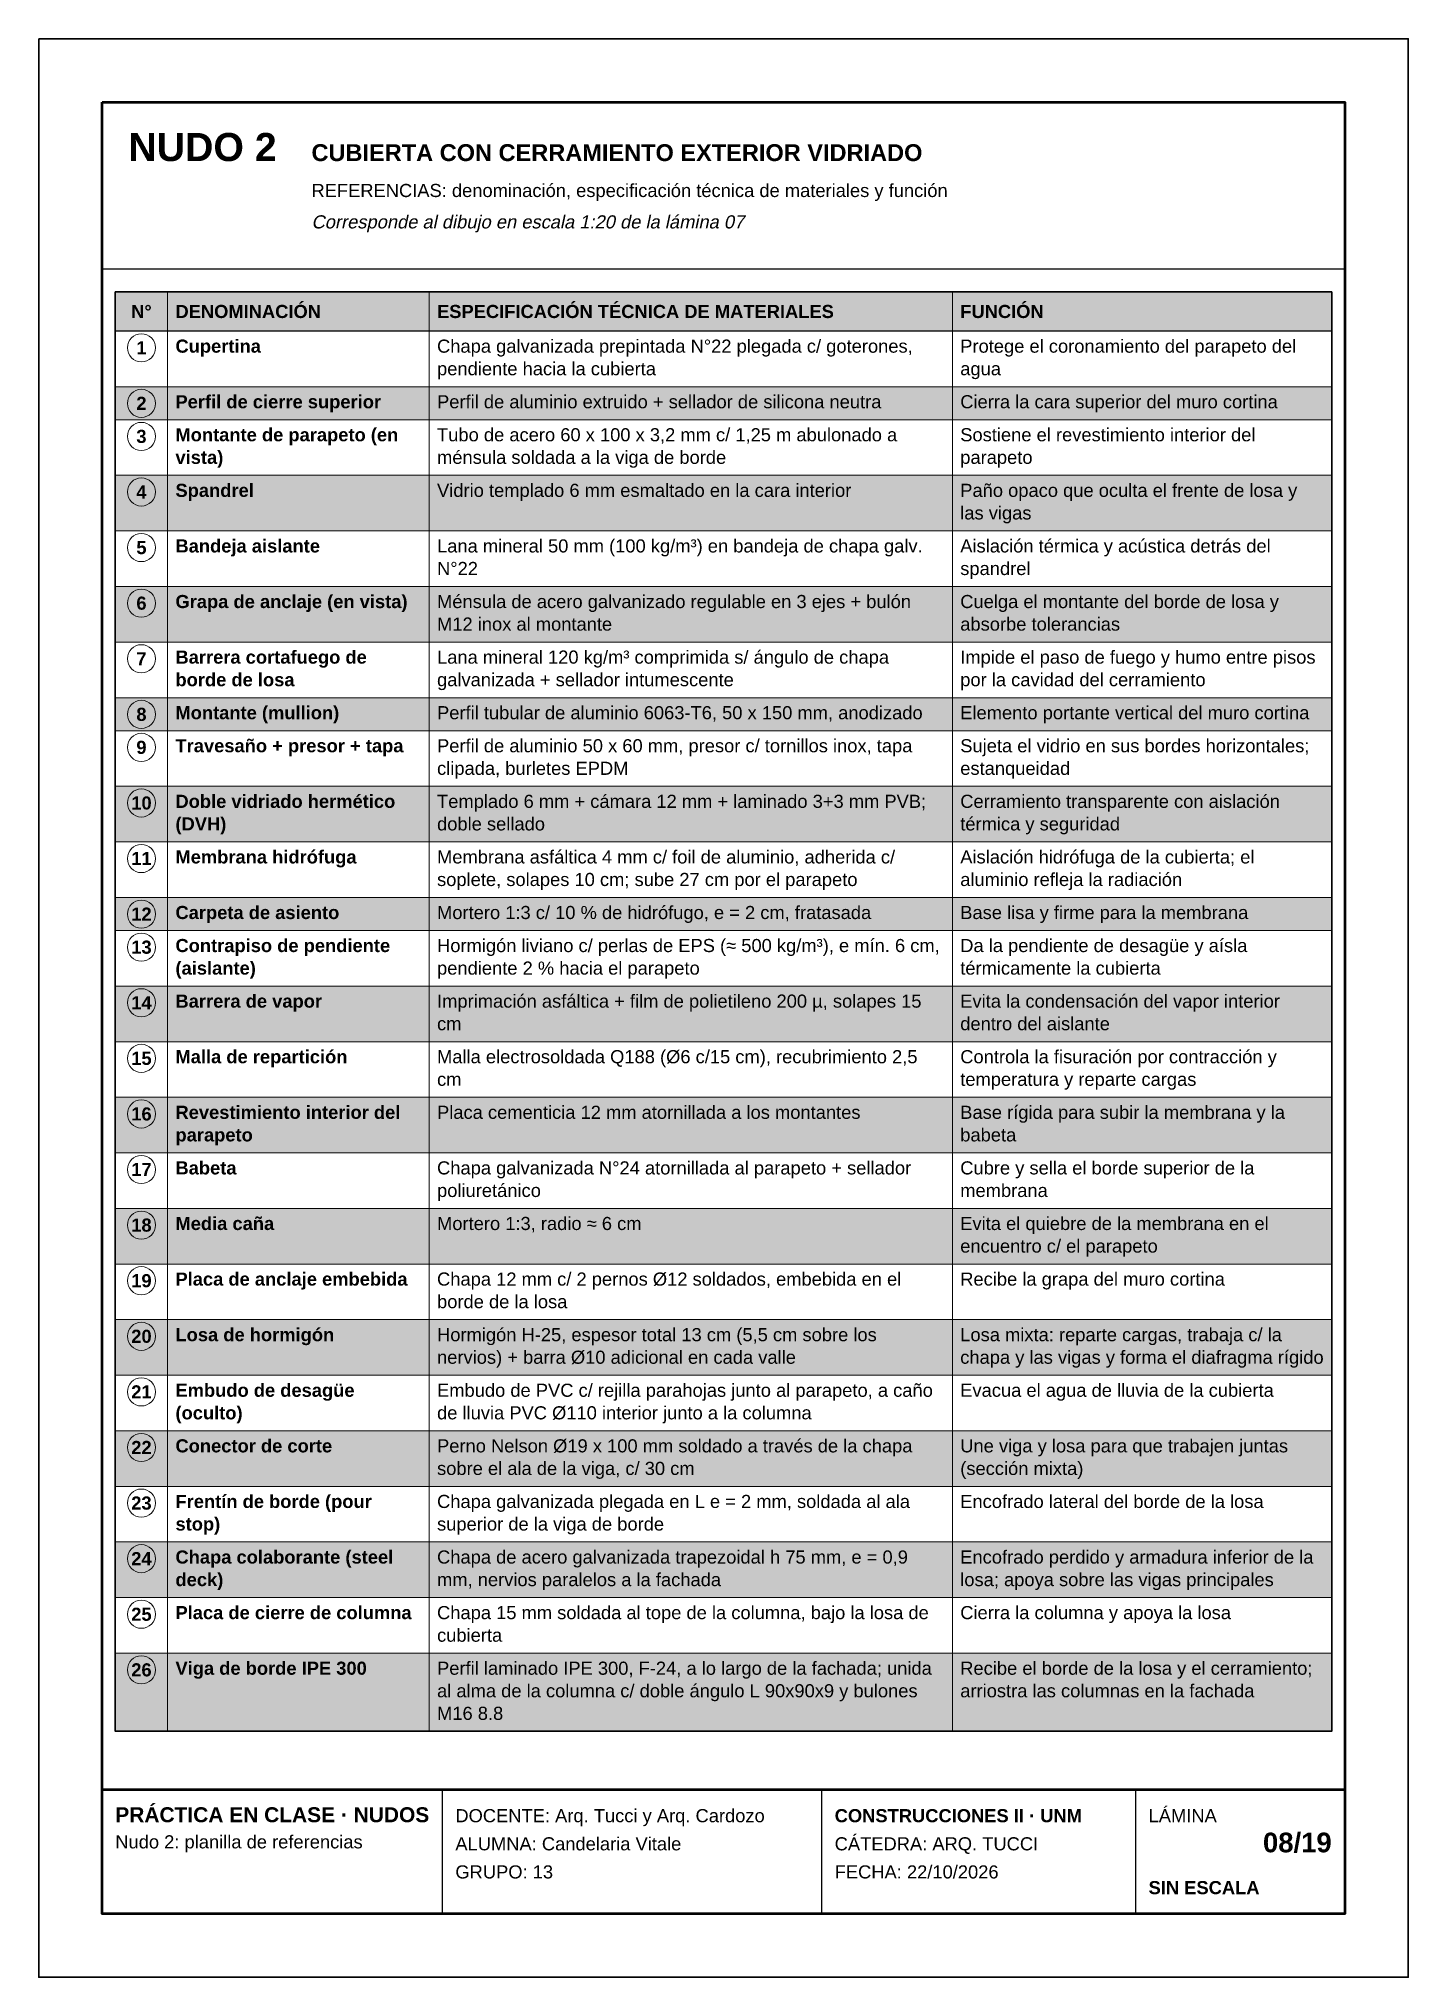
# Model space of a CAD drawing. Header units: millimetres. Extents: x 6 to 4194, y 6 to 5934.
import ezdxf
from ezdxf.enums import TextEntityAlignment as Align

# ---------------------------------------------------------------- set-up
doc = ezdxf.new("R2010")
doc.units = ezdxf.units.MM
doc.header["$LTSCALE"] = 20
for name, color, linetype in [('X-MARCO', 7, 'Continuous'), ('X-ROTULO', 7, 'Continuous'), ('X-TABLA', 7, 'Continuous'), ('X-TEXTOS', 7, 'Continuous')]:
    doc.layers.add(name, color=color, linetype=linetype)
doc.styles.add('ARIAL', font='arial.ttf')
doc.styles.add('ARIAL-B', font='arialbd.ttf')

msp = doc.modelspace()

# ---------------------------------------------------------------- hatches: boundary and pattern name
at = {"layer": 'X-TABLA', "true_color": 0xd9d9d9}
h = msp.add_hatch(color=254, dxfattribs=at)
h.dxf.hatch_style = 1
h.paths.add_polyline_path([(240, 5160), (3960, 5160), (3960, 5040), (240, 5040)])
at = {"layer": 'X-TABLA', "true_color": 0xf2f2f2}
h = msp.add_hatch(color=7, dxfattribs=at)
h.dxf.hatch_style = 1
h.paths.add_polyline_path([(240, 4870), (3960, 4870), (3960, 4769), (240, 4769)])
h = msp.add_hatch(color=7, dxfattribs=at)
h.dxf.hatch_style = 1
h.paths.add_polyline_path([(240, 4599), (3960, 4599), (3960, 4429), (240, 4429)])
h = msp.add_hatch(color=7, dxfattribs=at)
h.dxf.hatch_style = 1
h.paths.add_polyline_path([(240, 4259), (3960, 4259), (3960, 4089), (240, 4089)])
h = msp.add_hatch(color=7, dxfattribs=at)
h.dxf.hatch_style = 1
h.paths.add_polyline_path([(240, 3919), (3960, 3919), (3960, 3818), (240, 3818)])
h = msp.add_hatch(color=7, dxfattribs=at)
h.dxf.hatch_style = 1
h.paths.add_polyline_path([(240, 3648), (3960, 3648), (3960, 3478), (240, 3478)])
h = msp.add_hatch(color=7, dxfattribs=at)
h.dxf.hatch_style = 1
h.paths.add_polyline_path([(240, 3308), (3960, 3308), (3960, 3207), (240, 3207)])
h = msp.add_hatch(color=7, dxfattribs=at)
h.dxf.hatch_style = 1
h.paths.add_polyline_path([(240, 3037), (3960, 3037), (3960, 2867), (240, 2867)])
h = msp.add_hatch(color=7, dxfattribs=at)
h.dxf.hatch_style = 1
h.paths.add_polyline_path([(240, 2697), (3960, 2697), (3960, 2527), (240, 2527)])
h = msp.add_hatch(color=7, dxfattribs=at)
h.dxf.hatch_style = 1
h.paths.add_polyline_path([(240, 2357), (3960, 2357), (3960, 2187), (240, 2187)])
h = msp.add_hatch(color=7, dxfattribs=at)
h.dxf.hatch_style = 1
h.paths.add_polyline_path([(240, 2017), (3960, 2017), (3960, 1847), (240, 1847)])
h = msp.add_hatch(color=7, dxfattribs=at)
h.dxf.hatch_style = 1
h.paths.add_polyline_path([(240, 1677), (3960, 1677), (3960, 1507), (240, 1507)])
h = msp.add_hatch(color=7, dxfattribs=at)
h.dxf.hatch_style = 1
h.paths.add_polyline_path([(240, 1337), (3960, 1337), (3960, 1167), (240, 1167)])
h = msp.add_hatch(color=7, dxfattribs=at)
h.dxf.hatch_style = 1
h.paths.add_polyline_path([(240, 997), (3960, 997), (3960, 758), (240, 758)])

# ---------------------------------------------------------------- linework, layer by layer
at = {"layer": 'X-MARCO', "lineweight": 30}
msp.add_lwpolyline([(6, 5934), (4194, 5934), (4194, 6), (6, 6)], close=True, dxfattribs=at)
at = {"layer": 'X-MARCO', "lineweight": 50}
msp.add_lwpolyline([(200, 5740), (4000, 5740), (4000, 200), (200, 200)], close=True, dxfattribs=at)
at = {"layer": 'X-ROTULO', "lineweight": 50}
msp.add_lwpolyline([(200, 580), (4000, 580), (4000, 200), (200, 200)], close=True, dxfattribs=at)
at = {"layer": 'X-ROTULO', "lineweight": 25}
for points in [[(1240, 580), (1240, 200)], [(2400, 580), (2400, 200)], [(3360, 580), (3360, 200)]]:
    msp.add_lwpolyline(points, dxfattribs=at)
at = {"layer": 'X-TABLA', "lineweight": 25}
msp.add_lwpolyline([(240, 5160), (3960, 5160), (3960, 5040), (240, 5040)], close=True, dxfattribs=at)
at = {"layer": 'X-TABLA', "lineweight": 30}
msp.add_lwpolyline([(240, 5160), (3960, 5160), (3960, 758), (240, 758)], close=True, dxfattribs=at)
at = {"layer": 'X-TABLA', "lineweight": 13}
for points in [[(400, 5160), (400, 758)], [(1200, 5160), (1200, 758)], [(2800, 5160), (2800, 758)], [(240, 4870), (3960, 4870)], [(240, 4769), (3960, 4769)], [(240, 4599), (3960, 4599)], [(240, 4429), (3960, 4429)], [(240, 4259), (3960, 4259)], [(240, 4089), (3960, 4089)], [(240, 3919), (3960, 3919)], [(240, 3818), (3960, 3818)], [(240, 3648), (3960, 3648)], [(240, 3478), (3960, 3478)], [(240, 3308), (3960, 3308)], [(240, 3207), (3960, 3207)], [(240, 3037), (3960, 3037)], [(240, 2867), (3960, 2867)], [(240, 2697), (3960, 2697)], [(240, 2527), (3960, 2527)], [(240, 2357), (3960, 2357)], [(240, 2187), (3960, 2187)], [(240, 2017), (3960, 2017)], [(240, 1847), (3960, 1847)], [(240, 1677), (3960, 1677)], [(240, 1507), (3960, 1507)], [(240, 1337), (3960, 1337)], [(240, 1167), (3960, 1167)], [(240, 997), (3960, 997)], [(240, 758), (3960, 758)]]:
    msp.add_lwpolyline(points, dxfattribs=at)
at = {"layer": 'X-TABLA', "lineweight": 18}
for centre in [(320, 4989), (320, 4819), (320, 4718), (320, 4548), (320, 4378), (320, 4208), (320, 4038), (320, 3868), (320, 3767), (320, 3597), (320, 3427), (320, 3257), (320, 3156), (320, 2986), (320, 2816), (320, 2646), (320, 2476), (320, 2306), (320, 2136), (320, 1966), (320, 1796), (320, 1626), (320, 1456), (320, 1286), (320, 1116), (320, 946)]:
    msp.add_circle(centre, 43, dxfattribs=at)
at = {"layer": 'X-TEXTOS', "lineweight": 25}
msp.add_lwpolyline([(200, 5230), (4000, 5230)], dxfattribs=at)

# ---------------------------------------------------------------- texts
at = {"layer": 'X-ROTULO'}
for s, height, style, p in [('PRÁCTICA EN CLASE · NUDOS', 45.824, 'ARIAL-B', (240, 480)), ('DOCENTE: Arq. Tucci y Arq. Cardozo', 40.096, 'ARIAL', (1280, 480)), ('CONSTRUCCIONES II · UNM', 40.096, 'ARIAL-B', (2440, 480)), ('LÁMINA', 40.1, 'ARIAL', (3400, 480)), ('Nudo 2: planilla de referencias', 40.096, 'ARIAL', (240, 400)), ('ALUMNA: Candelaria Vitale', 40.096, 'ARIAL', (1280, 394)), ('CÁTEDRA: ARQ. TUCCI', 40.096, 'ARIAL', (2440, 394)), ('GRUPO: 13', 40.1, 'ARIAL', (1280, 308)), ('FECHA: 22/10/2026', 40.096, 'ARIAL', (2440, 308)), ('SIN ESCALA', 40.1, 'ARIAL-B', (3400, 260))]:
    msp.add_text(s, height=height, dxfattribs=dict(at, style=style)).set_placement(p)
at = {"layer": 'X-ROTULO', "style": 'ARIAL-B'}
msp.add_text('08/19', height=60.14, dxfattribs=at).set_placement((3960, 388), align=Align.RIGHT)
at = {"layer": 'X-TABLA', "style": 'ARIAL-B'}
for s, p in [('N°', (320, 5080)), ('1', (320, 4969)), ('2', (320, 4799)), ('3', (320, 4698)), ('4', (320, 4528)), ('5', (320, 4358)), ('6', (320, 4188)), ('7', (320, 4018)), ('8', (320, 3848)), ('9', (320, 3747)), ('10', (320, 3577)), ('11', (320, 3407)), ('12', (320, 3237)), ('13', (320, 3136)), ('14', (320, 2966)), ('15', (320, 2796)), ('16', (320, 2626)), ('17', (320, 2456)), ('18', (320, 2286)), ('19', (320, 2116)), ('20', (320, 1946)), ('21', (320, 1776)), ('22', (320, 1606)), ('23', (320, 1436)), ('24', (320, 1266)), ('25', (320, 1096)), ('26', (320, 926))]:
    msp.add_text(s, height=40.1, dxfattribs=at).set_placement(p, align=Align.CENTER)
at = {"layer": 'X-TABLA'}
for s, height, style, p in [('DENOMINACIÓN', 40.096, 'ARIAL-B', (424, 5080)), ('ESPECIFICACIÓN TÉCNICA DE MATERIALES', 40.096, 'ARIAL-B', (1224, 5080)), ('FUNCIÓN', 40.1, 'ARIAL-B', (2824, 5080)), ('Cupertina', 40.1, 'ARIAL-B', (424, 4974)), ('Chapa galvanizada prepintada N°22 plegada c/ goterones,', 40.096, 'ARIAL', (1224, 4974)), ('Protege el coronamiento del parapeto del', 40.096, 'ARIAL', (2824, 4974)), ('pendiente hacia la cubierta', 40.096, 'ARIAL', (1224, 4905)), ('agua', 40.1, 'ARIAL', (2824, 4905)), ('Perfil de cierre superior', 40.096, 'ARIAL-B', (424, 4804)), ('Perfil de aluminio extruido + sellador de silicona neutra', 40.096, 'ARIAL', (1224, 4804)), ('Cierra la cara superior del muro cortina', 40.096, 'ARIAL', (2824, 4804)), ('Montante de parapeto (en', 40.096, 'ARIAL-B', (424, 4703)), ('Tubo de acero 60 x 100 x 3,2 mm c/ 1,25 m abulonado a', 40.096, 'ARIAL', (1224, 4703)), ('Sostiene el revestimiento interior del', 40.096, 'ARIAL', (2824, 4703)), ('vista)', 40.1, 'ARIAL-B', (424, 4634)), ('ménsula soldada a la viga de borde', 40.096, 'ARIAL', (1224, 4634)), ('parapeto', 40.1, 'ARIAL', (2824, 4634)), ('Spandrel', 40.1, 'ARIAL-B', (424, 4533)), ('Vidrio templado 6 mm esmaltado en la cara interior', 40.096, 'ARIAL', (1224, 4533)), ('Paño opaco que oculta el frente de losa y', 40.096, 'ARIAL', (2824, 4533)), ('las vigas', 40.1, 'ARIAL', (2824, 4464)), ('Bandeja aislante', 40.096, 'ARIAL-B', (424, 4363)), ('Lana mineral 50 mm (100 kg/m³) en bandeja de chapa galv.', 40.096, 'ARIAL', (1224, 4363)), ('Aislación térmica y acústica detrás del', 40.096, 'ARIAL', (2824, 4363)), ('N°22', 40.1, 'ARIAL', (1224, 4294)), ('spandrel', 40.1, 'ARIAL', (2824, 4294)), ('Grapa de anclaje (en vista)', 40.096, 'ARIAL-B', (424, 4193)), ('Ménsula de acero galvanizado regulable en 3 ejes + bulón', 40.096, 'ARIAL', (1224, 4193)), ('Cuelga el montante del borde de losa y', 40.096, 'ARIAL', (2824, 4193)), ('M12 inox al montante', 40.096, 'ARIAL', (1224, 4124)), ('absorbe tolerancias', 40.096, 'ARIAL', (2824, 4124)), ('Barrera cortafuego de', 40.096, 'ARIAL-B', (424, 4023)), ('Lana mineral 120 kg/m³ comprimida s/ ángulo de chapa', 40.096, 'ARIAL', (1224, 4023)), ('Impide el paso de fuego y humo entre pisos', 40.096, 'ARIAL', (2824, 4023)), ('borde de losa', 40.096, 'ARIAL-B', (424, 3954)), ('galvanizada + sellador intumescente', 40.096, 'ARIAL', (1224, 3954)), ('por la cavidad del cerramiento', 40.096, 'ARIAL', (2824, 3954)), ('Montante (mullion)', 40.096, 'ARIAL-B', (424, 3853)), ('Perfil tubular de aluminio 6063-T6, 50 x 150 mm, anodizado', 40.096, 'ARIAL', (1224, 3853)), ('Elemento portante vertical del muro cortina', 40.096, 'ARIAL', (2824, 3853)), ('Travesaño + presor + tapa', 40.096, 'ARIAL-B', (424, 3752)), ('Perfil de aluminio 50 x 60 mm, presor c/ tornillos inox, tapa', 40.096, 'ARIAL', (1224, 3752)), ('Sujeta el vidrio en sus bordes horizontales;', 40.096, 'ARIAL', (2824, 3752)), ('clipada, burletes EPDM', 40.096, 'ARIAL', (1224, 3683)), ('estanqueidad', 40.096, 'ARIAL', (2824, 3683)), ('Doble vidriado hermético', 40.096, 'ARIAL-B', (424, 3582)), ('Templado 6 mm + cámara 12 mm + laminado 3+3 mm PVB;', 40.096, 'ARIAL', (1224, 3582)), ('Cerramiento transparente con aislación', 40.096, 'ARIAL', (2824, 3582)), ('(DVH)', 40.1, 'ARIAL-B', (424, 3513)), ('doble sellado', 40.096, 'ARIAL', (1224, 3513)), ('térmica y seguridad', 40.096, 'ARIAL', (2824, 3513)), ('Membrana hidrófuga', 40.096, 'ARIAL-B', (424, 3412)), ('Membrana asfáltica 4 mm c/ foil de aluminio, adherida c/', 40.096, 'ARIAL', (1224, 3412)), ('Aislación hidrófuga de la cubierta; el', 40.096, 'ARIAL', (2824, 3412)), ('soplete, solapes 10 cm; sube 27 cm por el parapeto', 40.096, 'ARIAL', (1224, 3343)), ('aluminio refleja la radiación', 40.096, 'ARIAL', (2824, 3343)), ('Carpeta de asiento', 40.096, 'ARIAL-B', (424, 3242)), ('Mortero 1:3 c/ 10 % de hidrófugo, e = 2 cm, fratasada', 40.096, 'ARIAL', (1224, 3242)), ('Base lisa y firme para la membrana', 40.096, 'ARIAL', (2824, 3242)), ('Contrapiso de pendiente', 40.096, 'ARIAL-B', (424, 3141)), ('Hormigón liviano c/ perlas de EPS (≈ 500 kg/m³), e mín. 6 cm,', 40.096, 'ARIAL', (1224, 3141)), ('Da la pendiente de desagüe y aísla', 40.096, 'ARIAL', (2824, 3141)), ('(aislante)', 40.1, 'ARIAL-B', (424, 3072)), ('pendiente 2 % hacia el parapeto', 40.096, 'ARIAL', (1224, 3072)), ('térmicamente la cubierta', 40.096, 'ARIAL', (2824, 3072)), ('Barrera de vapor', 40.096, 'ARIAL-B', (424, 2971)), ('Imprimación asfáltica + film de polietileno 200 µ, solapes 15', 40.096, 'ARIAL', (1224, 2971)), ('Evita la condensación del vapor interior', 40.096, 'ARIAL', (2824, 2971)), ('cm', 40.1, 'ARIAL', (1224, 2902)), ('dentro del aislante', 40.096, 'ARIAL', (2824, 2902)), ('Malla de repartición', 40.096, 'ARIAL-B', (424, 2801)), ('Malla electrosoldada Q188 (Ø6 c/15 cm), recubrimiento 2,5', 40.096, 'ARIAL', (1224, 2801)), ('Controla la fisuración por contracción y', 40.096, 'ARIAL', (2824, 2801)), ('cm', 40.1, 'ARIAL', (1224, 2732)), ('temperatura y reparte cargas', 40.096, 'ARIAL', (2824, 2732)), ('Revestimiento interior del', 40.096, 'ARIAL-B', (424, 2631)), ('Placa cementicia 12 mm atornillada a los montantes', 40.096, 'ARIAL', (1224, 2631)), ('Base rígida para subir la membrana y la', 40.096, 'ARIAL', (2824, 2631)), ('parapeto', 40.1, 'ARIAL-B', (424, 2562)), ('babeta', 40.1, 'ARIAL', (2824, 2562)), ('Babeta', 40.1, 'ARIAL-B', (424, 2461)), ('Chapa galvanizada N°24 atornillada al parapeto + sellador', 40.096, 'ARIAL', (1224, 2461)), ('Cubre y sella el borde superior de la', 40.096, 'ARIAL', (2824, 2461)), ('poliuretánico', 40.096, 'ARIAL', (1224, 2392)), ('membrana', 40.1, 'ARIAL', (2824, 2392)), ('Media caña', 40.1, 'ARIAL-B', (424, 2291)), ('Mortero 1:3, radio ≈ 6 cm', 40.096, 'ARIAL', (1224, 2291)), ('Evita el quiebre de la membrana en el', 40.096, 'ARIAL', (2824, 2291)), ('encuentro c/ el parapeto', 40.096, 'ARIAL', (2824, 2222)), ('Placa de anclaje embebida', 40.096, 'ARIAL-B', (424, 2121)), ('Chapa 12 mm c/ 2 pernos Ø12 soldados, embebida en el', 40.096, 'ARIAL', (1224, 2121)), ('Recibe la grapa del muro cortina', 40.096, 'ARIAL', (2824, 2121)), ('borde de la losa', 40.096, 'ARIAL', (1224, 2052)), ('Losa de hormigón', 40.096, 'ARIAL-B', (424, 1951)), ('Hormigón H-25, espesor total 13 cm (5,5 cm sobre los', 40.096, 'ARIAL', (1224, 1951)), ('Losa mixta: reparte cargas, trabaja c/ la', 40.096, 'ARIAL', (2824, 1951)), ('nervios) + barra Ø10 adicional en cada valle', 40.096, 'ARIAL', (1224, 1882)), ('chapa y las vigas y forma el diafragma rígido', 40.096, 'ARIAL', (2824, 1882)), ('Embudo de desagüe', 40.096, 'ARIAL-B', (424, 1781)), ('Embudo de PVC c/ rejilla parahojas junto al parapeto, a caño', 40.096, 'ARIAL', (1224, 1781)), ('Evacua el agua de lluvia de la cubierta', 40.096, 'ARIAL', (2824, 1781)), ('(oculto)', 40.1, 'ARIAL-B', (424, 1712)), ('de lluvia PVC Ø110 interior junto a la columna', 40.096, 'ARIAL', (1224, 1712)), ('Conector de corte', 40.096, 'ARIAL-B', (424, 1611)), ('Perno Nelson Ø19 x 100 mm soldado a través de la chapa', 40.096, 'ARIAL', (1224, 1611)), ('Une viga y losa para que trabajen juntas', 40.096, 'ARIAL', (2824, 1611)), ('sobre el ala de la viga, c/ 30 cm', 40.096, 'ARIAL', (1224, 1542)), ('(sección mixta)', 40.096, 'ARIAL', (2824, 1542)), ('Frentín de borde (pour', 40.096, 'ARIAL-B', (424, 1441)), ('Chapa galvanizada plegada en L e = 2 mm, soldada al ala', 40.096, 'ARIAL', (1224, 1441)), ('Encofrado lateral del borde de la losa', 40.096, 'ARIAL', (2824, 1441)), ('stop)', 40.1, 'ARIAL-B', (424, 1372)), ('superior de la viga de borde', 40.096, 'ARIAL', (1224, 1372)), ('Chapa colaborante (steel', 40.096, 'ARIAL-B', (424, 1271)), ('Chapa de acero galvanizada trapezoidal h 75 mm, e = 0,9', 40.096, 'ARIAL', (1224, 1271)), ('Encofrado perdido y armadura inferior de la', 40.096, 'ARIAL', (2824, 1271)), ('deck)', 40.1, 'ARIAL-B', (424, 1202)), ('mm, nervios paralelos a la fachada', 40.096, 'ARIAL', (1224, 1202)), ('losa; apoya sobre las vigas principales', 40.096, 'ARIAL', (2824, 1202)), ('Placa de cierre de columna', 40.096, 'ARIAL-B', (424, 1101)), ('Chapa 15 mm soldada al tope de la columna, bajo la losa de', 40.096, 'ARIAL', (1224, 1101)), ('Cierra la columna y apoya la losa', 40.096, 'ARIAL', (2824, 1101)), ('cubierta', 40.1, 'ARIAL', (1224, 1032)), ('Viga de borde IPE 300', 40.096, 'ARIAL-B', (424, 931)), ('Perfil laminado IPE 300, F-24, a lo largo de la fachada; unida', 40.096, 'ARIAL', (1224, 931)), ('Recibe el borde de la losa y el cerramiento;', 40.096, 'ARIAL', (2824, 931)), ('al alma de la columna c/ doble ángulo L 90x90x9 y bulones', 40.096, 'ARIAL', (1224, 862)), ('arriostra las columnas en la fachada', 40.096, 'ARIAL', (2824, 862)), ('M16 8.8', 40.1, 'ARIAL', (1224, 793))]:
    msp.add_text(s, height=height, dxfattribs=dict(at, style=style)).set_placement(p)
at = {"layer": 'X-TEXTOS'}
for s, height, style, p in [('NUDO 2', 85.92, 'ARIAL-B', (280, 5560)), ('CUBIERTA CON CERRAMIENTO EXTERIOR VIDRIADO', 51.552, 'ARIAL-B', (840, 5560)), ('REFERENCIAS: denominación, especificación técnica de materiales y función', 40.096, 'ARIAL', (840, 5450))]:
    msp.add_text(s, height=height, dxfattribs=dict(at, style=style)).set_placement(p)
at = {"layer": 'X-TEXTOS', "style": 'ARIAL', "oblique": 12}
msp.add_text('Corresponde al dibujo en escala 1:20 de la lámina 07', height=40.096, dxfattribs=at).set_placement((840, 5354))

doc.saveas('drawing.dxf')
